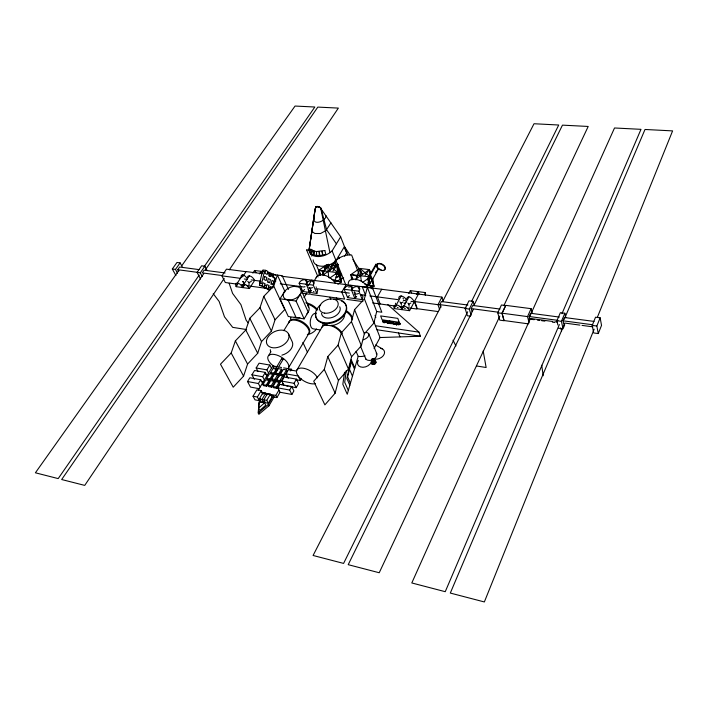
<?xml version="1.0" encoding="UTF-8"?>
<svg xmlns="http://www.w3.org/2000/svg" width="708" height="708" viewBox="0 0 708 708"><rect width="100%" height="100%" fill="white"/><g stroke="black" fill="none" stroke-linecap="round" stroke-linejoin="round"><path stroke-width="1.06" d="M398.692 298.652C398.516 293.678 405.135 296.634 406.082 299.643M406.348 299.679C408.808 290.546 418.039 305.918 416.808 309.007L407.1 307.679M385.161 321.892L384.895 322.574A1.142 0.646 28.7 0 1 384.524 322.742L383.577 322.574A1.124 0.628 28.7 0 1 383.099 322.299L382.426 320.928A1.221 0.69 28.7 0 1 382.63 320.689L383.904 320.768A1.097 0.619 28.7 0 1 384.382 321.078L384.55 320.768A1.097 0.619 28.7 0 0 384.072 320.459L383.895 320.388M283.165 359.292L281.766 358.46L275.2 369.399L275.633 370.063L276.607 370.24L283.165 359.292L282.138 359.221L281.766 358.46M387.258 322.14L388.365 321.91L389.568 323.149M312.139 229.224L312.476 231.764L314.794 233.472L320.512 233.525L325.839 230.675L330.972 222.861M258.588 408.162L259.066 401.834L264.544 402.887L265.757 405.18L259.818 410.436L258.588 408.162L264.544 402.887M384.78 321.777C383.586 324.184 381.585 319.158 384.63 321.361M315.122 208.745L309.086 250.234L315.219 208.692L309.316 248.234A13.833 8.735 -22.1 0 0 311.954 255.013L313.963 255.951A13.833 8.735 -22.1 0 0 329.946 252.667L332.096 250.871L340.654 236.844L320.158 207.603A3.363 2.035 33.2 0 0 318.255 206.621L317.042 206.488L318.255 206.621A3.363 2.018 33.9 0 1 321.113 208.612L326.627 229.834L336.397 243.817M310.334 252.367L310.396 252.367M311.139 254.19L310.821 253.8M259.11 411.295L258.783 414.384L268.916 405.834L274.111 397.038L273.447 395.763L270.438 395.197M371.603 360.257C369.788 368.762 381.081 362.381 372.851 358.69L375.868 362.408M311.909 255.632L311.777 256.181M371.7 363.31L371.629 360.045M346.283 370.443L344.707 382.276L348.336 390.48M399.471 323.175L399.303 323.485C400.135 326.069 400.224 323.299 399.763 323.22M247.473 277.501L247.95 276.138C250.791 274.952 253.42 278.164 254.668 280.395L249.393 288.501L236.136 286.669L235.543 284.669L235.994 283.315C238.835 282.165 241.455 285.368 242.738 287.581L244.508 284.89M344.548 372.258L342.831 384.302L347.256 394.241L358.186 356.363L356.071 351.31M387.595 322.228C389.418 321.405 386.046 324.105 389.081 322.901M399.436 324.158C399.224 325.733 396.622 324.255 397.498 323.184M401.392 305.316L401.206 303.263L399.816 301.829M393.144 323.246L392.082 323.866L391.197 322.406L392.878 323.255L391.613 322.804M409.1 306.369L408.914 304.307L407.87 303.077M273.447 284.43L274.146 281.465L272.005 280.386L271.306 283.368L273.447 284.43L270.668 284.058M272.66 287.979L275.023 277.97M262.447 271.987L262.925 269.978L265.721 270.341L267.907 271.456L267.19 274.456L265.013 273.35L265.721 270.341M264.438 286.811L262.243 285.749L262.951 282.722L265.146 283.802L264.438 286.811L259.438 285.359L260.155 282.35M269.474 272.376L268.766 275.368L270.925 276.465L271.633 273.483L267.615 272.137M266.208 287.563L266.925 284.563L269.084 285.625L268.385 288.616L263.42 287.183L265.597 288.236M269.721 282.634L270.429 279.651L268.27 278.563L267.562 281.563L269.721 282.634L267.863 282.386M270.544 273.695L273.323 274.058L272.624 277.032L274.757 278.111M373.886 323.06L376.691 311.52L367.355 287.262L364.399 298.838L354.566 309.661L351.442 321.627L341.38 332.769L338.088 345.141L327.777 356.611L324.291 369.408L313.724 381.223L324.884 404.87L335.141 393.179L338.442 380.435L348.451 369.08L351.584 356.761L361.363 345.716L364.328 333.795L373.886 323.06L364.399 298.838M392.79 323.167L392.223 323.706L391.444 323.114M397.489 323.317C400.055 322.777 398.33 326.078 397.896 323.715M325.963 269.04L327.167 265.234M273.748 286.059L263.792 296.36L259.978 307.706L249.791 318.29L245.8 330.008L235.366 340.893L231.18 353L220.489 364.195L233.215 387.205L243.587 376.116L247.579 364.062L257.712 353.274L261.517 341.601L271.421 331.105L275.049 319.786L284.74 309.564L273.748 286.059L277.377 275.067L285.05 291.749M334.503 282.218L337.574 272.642L336.831 265.429L328.512 264.411M355.929 279.979L359.726 268.429L369.372 269.606L370.78 273.341M367.116 286.669L370.355 276.961L369.372 269.606L355.372 279.439M395.471 303.794L395.692 303.174M417.826 294.519L417.888 291.616L416.348 294.484M425.393 295.51L425.481 292.599L410.339 290.634L408.799 293.501M598.269 333.574L601.535 325.379L600.145 317.812L595.534 317.211L592.215 325.406L593.667 332.946L598.269 333.574L596.844 326.025L600.145 317.812M594.154 329.185L484.352 601.95L450.306 593.065L564.78 323.069L579.879 325.105M597.419 317.157L672.6 130.892L645.006 129.476L564.285 319.211M563.48 327.804L564.754 324.786M563.701 323.857L563.028 320.795L564.435 317.503L594.021 321.414M559.382 324.529L445.244 591.693L411.799 582.958L530.434 318.476L552.798 321.494M558.585 328.202L563.055 328.813L561.409 321.335L564.851 313.272L560.373 312.688L556.913 320.733L557.869 324.999M561.957 313.715L640.988 129.334L614.517 127.98L530.044 315.874M371.744 362.885L371.762 360.354M529.876 319.529L529.133 316.503L530.584 313.263L559.329 317.069M248.951 285.094L249.136 282.97L247.72 281.28M529.115 322.945L527.531 316.6L531.106 308.67L505.76 305.369L502.087 313.193L504.087 320.529L528.318 323.857M356.664 296.466L354.903 298.617L351.549 290.236C355.212 283.979 345.539 284.412 344.185 289.262L347.584 297.617L362.266 299.617L362.974 296.333L361.115 294.687M314.104 218.108C312.325 225.896 325.892 221.551 326.069 215.772M354.903 298.617L355.681 296.333L354.646 293.979M362.266 299.617L358.956 291.218C362.602 284.943 352.903 285.359 351.549 290.236M499.848 316.069L379.223 572.745L348.212 564.674L473.36 309.334M502.007 313.387L505.68 305.564L501.432 305.006L497.742 312.812L499.76 320.149L504.007 320.733L502.007 313.387L497.742 312.812M503.946 305.484L588.198 126.458L562.462 125.139L473.785 305.732M387.435 321.697L388.347 321.538M311.6 290.369L309.812 292.466L306.201 284.218C309.998 278.102 300.528 278.598 299.148 283.28L302.794 291.501L316.883 293.422L317.688 290.218L315.954 288.625L349.345 293.103M471.183 315.29L469.307 309.069L473.103 301.378L468.962 300.838L465.156 308.511L467.369 315.768L470.457 316.193M472.086 311.564L471.201 308.591L472.749 305.449L499.998 309.051M316.883 293.422L313.308 285.156C317.078 279.023 307.582 279.51 306.201 284.218M309.812 292.466L310.644 289.271L308.927 287.678M471.59 301.378L558.718 125.015L534.018 123.741L442.571 301.741M467.696 311.777L343.592 563.418L313.086 555.479L441.075 306.086M439.686 309.821L438.004 304.679L441.907 297.121L281.642 276.209M440.81 307.573L439.854 304.626L441.447 301.537L467.944 305.051M424.464 294.519L425.481 292.599M403.764 306.086L401.861 309.617C401.471 305.343 392.321 302.121 394.188 308.555L409.578 310.688L418.446 294.059M397.728 324.025L399.365 323.928M400.356 323.91L400.551 323.379M397.011 324.043C396.604 326.724 395.577 321.122 396.188 324.237M395.807 324.175C397.294 327.087 397.294 322.158 396.622 322.928M398.94 323.671L397.834 323.512M399.224 322.317L397.799 318.37L380.639 315.918L382.125 319.812L399.241 322.282M394.055 323.804L393.728 323.751M405.188 303.44L406.135 301.67M401.861 309.617L401.87 306.688L404.144 305.776L408.914 296.918M395.312 323.981L394.984 323.937M389.188 321.149L389.789 323.512L390.294 323.255M391.126 323.379L390.798 323.326M392.639 322.76L391.551 322.6M393.56 324.06L393.17 322.264M395.144 324.299L393.471 322.308M385.019 320.547C385.86 325.441 385.134 319.503 387.382 322.83M388.842 322.335L388.603 323.131L388.037 322.644M374.081 348.531L380.054 337.539L373.877 321.751M390.126 323.565L389.515 321.202M390.63 323.636L390.019 321.273M390.958 323.689L390.347 321.317M387.214 323.14C387.541 321.105 384.709 322.131 385.356 320.591M394.188 308.555L396.099 305.042M396.418 304.723L401.224 295.9M381.709 289.262L377.444 296.873L380.134 303.971M369.275 283.678L367.461 278.934L375.877 264.27L376.585 264.358L378.346 269.12L369.992 283.766L369.275 283.678L370.319 281.846M375.55 272.695L376.594 270.863M369.992 283.766L368.178 279.023L376.585 264.358M291.864 394.445L293.909 390.913L291.731 386.515L279.89 384.356L277.81 387.869L280.041 392.25L291.864 394.445L289.669 390.055L277.81 387.869M290.103 386.577L296.174 387.683L298.59 383.506L296.466 379.143L284.297 376.966L281.846 381.125L284.032 385.471M296.369 379.798L300.431 380.523L301.413 378.833M289.669 390.055L291.731 386.515M296.174 387.683L294.024 383.32L296.466 379.143M346.159 284.625L341.778 292.085L344.654 299.103L311.378 294.528M296.572 370.62L321.644 327.831A11.673 6.257 29.9 0 1 327.742 325.105M280.041 392.25L276.908 397.569L275.793 395.409L278.934 390.081M281.97 384.931L282.935 383.302M286.271 377.656L287.147 376.16M290.174 371.036L291.262 369.187L283.678 367.859M288.705 367.47L309.042 333.123M276.81 388.32L279.678 383.479L279.067 382.267L275.846 381.683L272.969 386.524L273.589 387.727L276.81 388.32L276.2 387.117L272.969 386.524M280.536 382.028L283.386 377.231L282.687 375.824L279.465 375.258L276.616 380.046L277.324 381.444L280.536 382.028L279.837 380.63L276.616 380.046M268.261 403.25L271.899 397.091L270.394 394.197L267.5 393.657L263.836 399.808L265.367 402.693L268.261 403.25L266.739 400.356L263.836 399.808M284.351 376.019L287.174 371.249L286.519 369.921L283.306 369.364L280.474 374.116L281.138 375.444L284.351 376.019L283.687 374.691L280.474 374.116M288.227 378.337L286.014 373.868L288.501 369.664L296.652 371.089M260.756 400.188L259.19 402.817L258.101 413.118L268.244 404.56L273.447 395.763M266.739 400.356L270.394 394.197M279.837 380.63L282.687 375.824M276.2 387.117L279.067 382.267M283.687 374.691L286.519 369.921M276.607 370.24L275.253 369.31M271.801 387.179L271.137 385.895L273.908 381.267L270.748 380.692L267.978 385.311L268.642 386.595L271.801 387.179L274.562 382.55L273.908 381.267M275.536 380.904L274.81 379.47L277.545 374.877L274.394 374.32L271.651 378.904L272.385 380.338L275.536 380.904L278.271 376.311L277.545 374.877M279.359 374.913L278.766 373.736L281.483 369.178L278.341 368.629L275.616 373.178L276.209 374.346L279.359 374.913L282.067 370.355L281.483 369.178M266.774 394.976L265.774 393.073L263.102 392.568L259.261 398.976L260.783 401.825L263.456 402.339L264.553 400.507M263.172 394.241L261.252 390.595L256.916 389.789L253.03 396.214L254.986 399.843L259.323 400.675L260.42 398.834M263.456 402.339L261.942 399.489L265.774 393.073M304.139 318.865L308.219 312.078L300.254 294.254L296.068 301.068L304.139 318.865L288.306 316.503L280.041 298.803L284.412 291.829M259.323 400.675L257.376 397.046L261.252 390.595M334.627 260.978L336.512 265.642L337.61 263.819M266.695 386.241L266.173 385.232L269.022 380.47L265.783 379.877L262.925 384.63L263.456 385.648L266.695 386.241L269.544 381.488L269.022 380.47M270.447 379.992L269.943 379.01L272.775 374.293L269.536 373.718L266.704 378.426L267.208 379.408L270.447 379.992L273.27 375.275L272.775 374.293M277.085 369.328L274.27 374.01L273.837 373.143L275.518 370.337M344.619 256.234L346.814 252.579M313.157 259.854A13.726 8.753 -22.1 0 0 321.733 266.235A13.726 8.753 -22.1 0 0 336.008 260.571L344.46 246.57L349.885 254.853M258.208 390.25L272.846 365.974L277.182 366.735M274.27 374.01L271.04 373.443L270.606 372.576L273.421 367.894L276.642 368.461M260.199 386.94L258.411 383.541L260.703 379.754L249.827 377.771L247.517 381.532L250.482 387.072L259.163 388.692M264.394 380.001L262.703 376.736L265.323 372.408L254.561 370.496L251.924 374.798L254.305 379.293M268.553 373.098L266.907 369.868L269.819 365.054L259.093 363.186L256.154 367.965L258.022 371.55M330.901 267.102L331.981 265.314M329.972 269.863L333.742 263.615L333.061 263.526M324.99 269.137L325.238 267.332L327.052 265.181L327.494 265.942L326.795 266.164M323.255 275.014L322.467 273.138L327.353 265.102M323.937 275.093L323.158 273.226L328.583 264.288M274.031 366.355A11.771 5.85 30.7 0 1 268.642 355.513L270.854 351.867M283.802 330.654L289.422 321.432M303.971 297.643L306.803 293.015M314.148 280.961L316.98 276.332M324.379 266.783L325.043 266.863L326.167 265.013M308.387 285.625L311.75 280.129M309.75 249.977C309.635 252.906 308.945 247.251 309.741 251.172M273.837 282.97L275.554 280.271M259.385 273.952L261.093 271.323L262.5 273.421M252.853 273.102L254.579 270.474L263.288 271.606M242.738 287.581L242.26 284.793L244.012 283.899L249.34 275.801M236.136 286.669L237.906 283.988M242.623 276.855L246.119 271.571L262.27 273.677M237.375 282.988L242.711 274.925L244.641 275.695L247.411 278.421M224.179 278.43L84.73 485.396L61.667 479.528L203.736 273.686M229.312 269.845L338.362 108.094L317.812 107.094L205.488 269.659M237.26 284.165L225.321 282.527L221.923 275.854L226.463 269.146L246.03 271.704M332.919 271.084L336.831 265.429L340.566 274.66L341.327 281.873L337.866 284.297M204.143 266.659L314.83 107.014L295.05 106.05L181.806 265.668M202.276 276.607L200.284 272.828L204.877 266.208L201.656 265.783L197.063 272.394L200.559 279.005M199.169 275.085L58.198 478.599L35.4 472.794L178.938 270.385M347.584 297.617L349.345 295.475M178.708 271.491L177.735 269.704L179.628 267.031L198.975 269.598M180.115 262.889L176.973 262.482L172.318 268.996L175.469 269.412L180.115 262.889L182.142 266.642M302.794 291.501L304.582 289.422M365.116 275.306L369.372 269.606L370.505 273.784M410.879 302.997L408.587 304.307M403.188 301.953L400.905 303.263M251.296 281.457L248.694 282.651M290.926 317.6L290.475 318.06L291.404 320.051M336.512 265.642L338.017 264.341M338.344 264.721L336.716 266.128L331.671 265.509M396.843 324.361L395.648 324.149L395.259 323.078A0.894 0.504 28.3 0 1 395.807 322.945L396.453 323.246M371.284 288.156L373.895 286.306L372.895 278.943L370.355 276.961L351 274.527L351.611 279.802M362.443 282.536L370.355 276.961L373.895 286.306L366.39 285.333M336.265 277.66L340.566 274.66L328.291 264.934M329.707 278.12L337.574 272.642L340.566 274.66L335.397 274.005M322.91 275.093L336.831 265.429L341.327 281.873L334.043 280.934M326.6 264.881L318.804 270.288L319.246 275.447M404.056 303.334L404.587 302.971M343.681 277.934L337.858 280.625L334.937 280.253M363.266 339.822C365.779 338.937 369.62 336.858 368.735 333.672L367.169 332.583L364.531 332.495M348.672 287.094L349.725 286.811M358.602 293.519L357.54 293.802M312.157 287.722L312.679 287.634M388.674 322.644L387.869 322.954M242.711 274.925L241.339 275.262L241.039 277.571M380.054 337.539L420.41 336.238L418.968 332.149L387.603 304.467M304.608 286.767L305.095 286.775M313.476 291.581L313.971 291.59M391.657 322.025L392.613 322.37M374.231 361.222L375.541 361.682M377.638 269.031L378.346 269.12M332.043 265.208L336.132 265.704L334.61 261.942M324.574 267.252L325.238 267.332M324.299 268.288L324.963 268.367M322.467 273.138L323.158 273.226M367.461 278.934L368.178 279.023M269.775 273.235L271.633 273.483M269.067 276.217L270.925 276.465M225.1 272.969L204.125 270.19L202.249 272.89L222.206 275.562M299.148 283.28L313.308 285.156M344.185 289.262L358.956 291.218M563.028 320.795L592.702 324.768M471.201 308.591L498.494 312.237M439.854 304.626L466.395 308.184M529.133 316.503L557.922 320.361M177.735 269.704L198.178 272.438M197.063 272.394L200.284 272.828M438.004 304.679L414.463 301.519L416.95 308.661L438.234 311.582M502.087 313.193L527.531 316.6M592.215 325.406L596.844 326.025M221.923 275.854L240.454 278.341M465.156 308.511L469.307 309.069M556.913 320.733L561.409 321.335M244.278 279.005L247.101 279.377M251.172 279.925L260.889 281.226M280.306 283.837L304.033 287.023M309.423 287.749L311.582 288.032M354.752 293.829L356.912 294.121M361.23 294.696L365.558 295.28M369.877 295.864L398.046 299.643M403.339 300.351L405.631 300.661M411.056 301.387L414.304 301.82M296.094 286.421L296.625 286.492M554.922 321.777L557.054 322.069M582.038 325.397L592.817 326.848M528.814 318.972L534.168 319.689M537.381 320.122L539.531 320.414M541.673 320.706L544.886 321.14M552.39 322.149L554.532 322.441M259.438 285.359L262.243 285.749M241.605 284.766L244.862 285.209M246.942 285.687L268.438 288.634M301.714 293.209L309.228 294.236M346.805 299.396L362.93 301.608M372.612 302.935L396.312 306.192M399.551 306.635L403.861 307.228M376.691 311.52L381.824 312.246L372.567 287.944L362.16 286.59L365.7 295.67M280.041 298.803L296.068 301.068M375.435 325.724L418.968 332.149M377.01 329.76L420.41 336.238M319.972 329.884L313.626 328.91A7.832 3.991 -81.5 0 1 310.387 320.405A7.832 3.991 -81.5 0 1 316.078 313.591M476.59 365.992L486.13 367.505L483.183 350.982M246.614 329.565L232.693 327.353L224.489 316.839L219.135 301.44L213.214 293.705M279.35 367.107L281.519 367.487M256.154 367.965L266.907 369.868M286.014 373.868L298.263 376.036L300.431 380.523M275.616 373.178L278.766 373.736M270.606 372.576L273.837 373.143M265.376 374.488L267.518 374.877M251.924 374.798L262.703 376.736M271.651 378.904L274.81 379.47M266.704 378.426L269.943 379.01M281.846 381.125L294.024 383.32M286.05 385.842L288.076 386.205M261.217 381.373L263.367 381.762M247.517 381.532L258.411 383.541M267.978 385.311L271.137 385.895M262.925 384.63L266.173 385.232M261.332 392.683L275.793 395.409M265.429 394.25L267.429 394.63M274.111 397.038L276.908 397.569M253.03 396.214L257.376 397.046M259.261 398.976L261.942 399.489M386.134 321.211L386.834 321.547M398.135 307.608L397.418 307.44M331.972 279.518L341.327 281.873L337.574 272.642L318.804 270.288L320.211 275.421M364.664 283.943L373.895 286.306L371.072 275.872M324.025 271.624L318.804 270.288L320.742 274.872M405.303 308.546L404.401 308.139M357.186 276.138L351 274.527L352.425 279.74M404.144 305.776L407.348 307.44L409.578 310.688M244.012 283.899L246.977 285.439L249.393 288.501M269.199 290.156L267.049 289.112L269.828 289.492L270.536 286.51L272.677 287.563M264.526 285.12L266.5 286.085M268.474 287.05L270.447 288.014M267.394 272.969L273.288 275.97M273.323 274.058L275.456 275.147M375.576 345.044L382.249 348.823M317.432 206.789A3.416 1.77 40.9 0 0 315.786 207.196L315.6 208.081A3.363 2.062 32.5 0 1 317.042 206.488A3.363 2.035 33.2 0 0 315.795 207.187L315.644 207.568A3.363 2.018 33.9 0 1 317.635 206.479A3.363 2.062 32.5 0 1 320.724 208.028L321.131 208.533L320.149 207.612A3.407 2.31 24.2 0 0 317.45 206.789M369.611 276.324L359.726 268.429L351 274.527L352.841 279.173M309.697 250.951L309.706 249.889M376.249 353.301L376.86 353.956C377.603 358.823 369.319 362.487 365.886 359.186L360.469 346.053M372.93 358.806L375.771 362.018M372.735 358.611L375.196 361.425M355.23 292.962L354.593 292.059M402.967 298.13L403.489 298.918M372.806 358.832L374.744 361.266M255.986 272.571L254.579 270.474M372.744 358.814L375.824 362.832M248.119 322.821L246.119 320.175L240.932 304.644L232.587 293.404L229.162 283.297M372.691 358.929L375.638 363.257M411.596 292.855L410.339 290.634M372.594 358.806L373.691 360.416M419.127 293.838L417.888 291.616M352.903 259.455L362.549 274.191M367.983 282.483L372.204 288.926M316.095 286.926L316.414 287.413M354.062 291.988L354.372 292.484M392.471 323.069L391.382 322.91M398.772 323.981L397.675 323.821M372.594 359.044L375.329 363.655M172.318 268.996L175.92 275.545M175.469 269.412L177.522 273.164M231.18 353L243.587 376.116M268.244 404.56L268.916 405.834M235.366 340.893L247.579 364.062M260.703 379.754L262.482 383.161M204.877 266.208L206.842 269.996M265.323 372.408L266.996 375.674M245.8 330.008L257.712 353.274M453.005 340.185L455.943 345.955M269.819 365.054L271.456 368.284M273.421 367.894L273.854 368.762M249.791 318.29L261.517 341.601M372.479 359.142L374.904 364M242.968 281.368L243.915 283.288M242.879 281.519L243.835 283.457M291.262 369.187L291.97 370.638M259.978 307.706L271.421 331.105M263.792 296.36L275.049 319.786M288.51 333.893A11.93 8 -25.6 0 1 275.235 347.814A11.93 8 -25.6 0 1 269.412 335.238A11.93 8 -25.6 0 1 288.51 333.893L292.227 341.743A11.841 8.009 -25.7 0 1 281.899 355.159M275.784 281.297L272.607 274.447L282.173 275.695L288.439 289.448M302.874 342.38L307.484 352.31M288.006 299.926L296.183 317.671M324.291 369.408L335.141 393.179M327.777 356.611L338.442 380.435M300.829 289.156L308.768 307.006M305.325 279.439L306.529 282.182M307.325 284.014L308.13 285.846M350.425 383.267L347.646 376.921L351.345 361.77L354.496 369.151M308.13 289.439L310.308 294.386M349.841 385.276L346.832 378.417L351.274 359.726L354.814 368.027M338.088 345.141L348.451 369.08M312.396 280.359L313.582 283.111M349.495 369.337L352.46 376.196M341.38 332.769L351.584 356.761M318.06 276.961L306.502 249.756A13.638 8.629 -23.1 0 1 308.821 250.251M316.361 264.934L320.627 275.031M329.999 297.254L330.848 299.272M310.883 253.526L311.148 254.145M310.874 253.641L311.016 254.199L310.608 253.791M336.371 297.679L337.212 299.723M325.804 267.792L325.777 268.642L325.583 268.164M324.839 266.385L325.043 266.863M351.442 321.627L361.363 345.716M327.892 265.305L329.999 270.421M372.337 359.221L374.417 364.275M354.566 309.661L364.328 333.795M332.096 250.871L345.858 285.005M338.389 256.623L339.194 258.624M368.735 333.672L376.86 353.956M350.442 285.324L351.557 288.121M357.814 286.289L358.912 289.085M340.654 236.844L347.655 254.73M344.513 247.8L346.3 252.358M359.567 275.474L351.628 255.013A13.921 9.009 -21.6 0 0 336.008 260.571M375.054 315.379L375.851 317.432M361.876 274.014L359.726 268.429L361.292 281.041M394.816 324.246L393.701 322.875L393.887 324.114M398.498 332.972L399.958 336.893M261.093 271.323L261.624 273.306M375.877 264.27L377.284 268.084M560.586 327.919L561.648 330.857M372.187 359.275L373.877 364.443M441.907 297.121L443.235 301.236M473.103 301.378L474.325 305.537M365.655 358.345L365.886 359.186M372.027 359.292L373.328 364.505M531.106 308.67L532.142 312.909M564.851 313.272L565.772 317.547M320.689 208.081L329.946 252.667M371.886 359.275L372.815 364.461M541.726 365.231L543.195 375.771M372.373 364.301L371.753 359.23L372.019 364.045M327.565 265.305L328.733 277.686M371.603 359.372L371.788 363.708M365.036 355.832A12.655 8.85 -22.3 0 1 358.186 356.363M334.503 262.084A5.991 3.478 31.5 0 1 332.087 264.65M371.603 360.142A7.337 5.213 -22.4 0 1 362.974 367.275A7.337 5.213 -22.4 0 1 358.292 360.337M380.736 348.309A7.319 5.186 -21.6 0 1 383.311 355.69A7.319 5.186 -21.6 0 1 372.727 358.505M333.38 265.261A4.558 2.929 -22 0 1 332.238 265.465M341.654 274.261A4.513 2.938 -22 0 1 335.858 276.943M307.768 305.706A9.354 6.195 -24.1 0 1 306.909 313.812M299.935 317.556A9.354 6.195 -24.1 0 1 294.28 317.157M270.766 351.752A11.841 8.009 -25.7 0 1 270.306 349.681M288.643 322.804A11.505 6.062 30.8 0 1 301.944 322.698A11.505 6.062 30.8 0 1 308.219 334.468M268.642 355.513A11.771 5.85 30.7 0 1 282.616 357.947A11.771 5.85 30.7 0 1 287.899 368.771M344.017 302.599A16.204 10.877 -23 0 1 334.273 322.246A16.204 10.877 -23 0 1 316.025 312.75M341.327 300.98A16.204 10.877 -23 0 1 343.203 301.989M344.654 313.963A11.744 7.921 -23 0 1 337.096 324.034A11.744 7.921 -23 0 1 324.069 323.556M333.831 299.227A16.213 10.868 -23 0 1 345.115 312.494A16.213 10.868 -23 0 1 321.715 322.149A16.213 10.868 -23 0 1 320.697 304.652M339.734 306.776A9.806 6.576 -23 0 1 332.716 317.281A9.806 6.576 -23 0 1 321.494 313.387M322.972 325.361A7.877 3.938 -81.5 0 1 323.025 323.335M316.529 328.972A10.894 7.337 -24.2 0 1 308.228 334.486M316.157 277.757A11.16 6.31 31.1 0 1 324.937 275.35A11.16 6.31 31.1 0 1 335.327 283.306M305.821 302.812A11.372 6.16 30.9 0 1 317.786 309.962M348.248 283.917A11.31 6.505 30.1 0 1 356.319 279.403A11.31 6.505 30.1 0 1 368.116 287.802M346.911 311.042A11.532 6.354 30 0 1 352.637 319.034M376.585 265.819A4.664 2.788 29.8 0 1 382.205 264.704A4.664 2.788 29.8 0 1 384.214 270.137A4.664 2.788 29.8 0 1 377.214 267.536M376.824 265.394A4.664 2.788 29.8 0 1 382.639 264.394A4.664 2.788 29.8 0 1 384.196 269.837M381.205 269.792A4.664 2.788 29.8 0 1 379.063 268.713M322.007 327.167A11.717 6.292 29.9 0 1 326.494 324.406M331.742 325.193A11.717 6.292 29.9 0 1 342.221 333.291M346.442 311.847A11.594 6.381 30 0 1 352.203 319.874M289.138 321.945A11.558 6.089 30.8 0 1 303.767 322.644A11.558 6.089 30.8 0 1 307.334 334.565M307.971 304.21A11.434 6.186 30.9 0 1 316.812 310.077M315.467 383.577A12.001 6 29.8 0 1 298.873 376.868A12.001 6 29.8 0 1 301.935 368.08A12.001 6 29.8 0 1 317.476 377.833M329.494 325.37A11.673 6.257 29.9 0 1 341.76 333.937M314.148 251.119L313.98 254.96L316.361 255.384L316.538 251.535L314.148 251.119L310.662 249.101L309.892 252.676L311.405 253.845L312.184 250.26L311.6 253.977L313.564 254.845L314.148 251.119M278.571 376.045L279.306 375.93L278.607 375.966M275.554 370.036L276.288 369.921L275.554 370.036M262.464 271.217L259.571 283.404L261.562 283.669L264.447 271.474L262.464 271.217M264.677 276.465L263.969 279.474L266.155 280.563L266.863 277.563L264.677 276.465M284.235 292.05L283.412 293.829A9.505 6.177 -24 0 0 288.731 300.006A9.505 6.177 -24 0 0 299.847 294.864A9.505 6.177 -24 0 0 298.307 286.935L294.174 286.377A9.505 6.177 -24 0 0 285.589 290.351L284.235 292.05M324.529 266.907L324.397 267.925L324.529 266.907M324.839 250.535L316.511 251.544L316.635 255.42L319.299 255.517L319.184 251.641L319.83 255.482L322.636 255.101L321.99 251.251L322.981 255.039L325.83 254.322L324.839 250.535M324.671 313.148A9.85 6.576 -22.9 0 0 338.194 303.528A9.85 6.576 -22.9 0 0 323.503 301.537A9.85 6.576 -22.9 0 0 324.671 313.148"/></g></svg>
